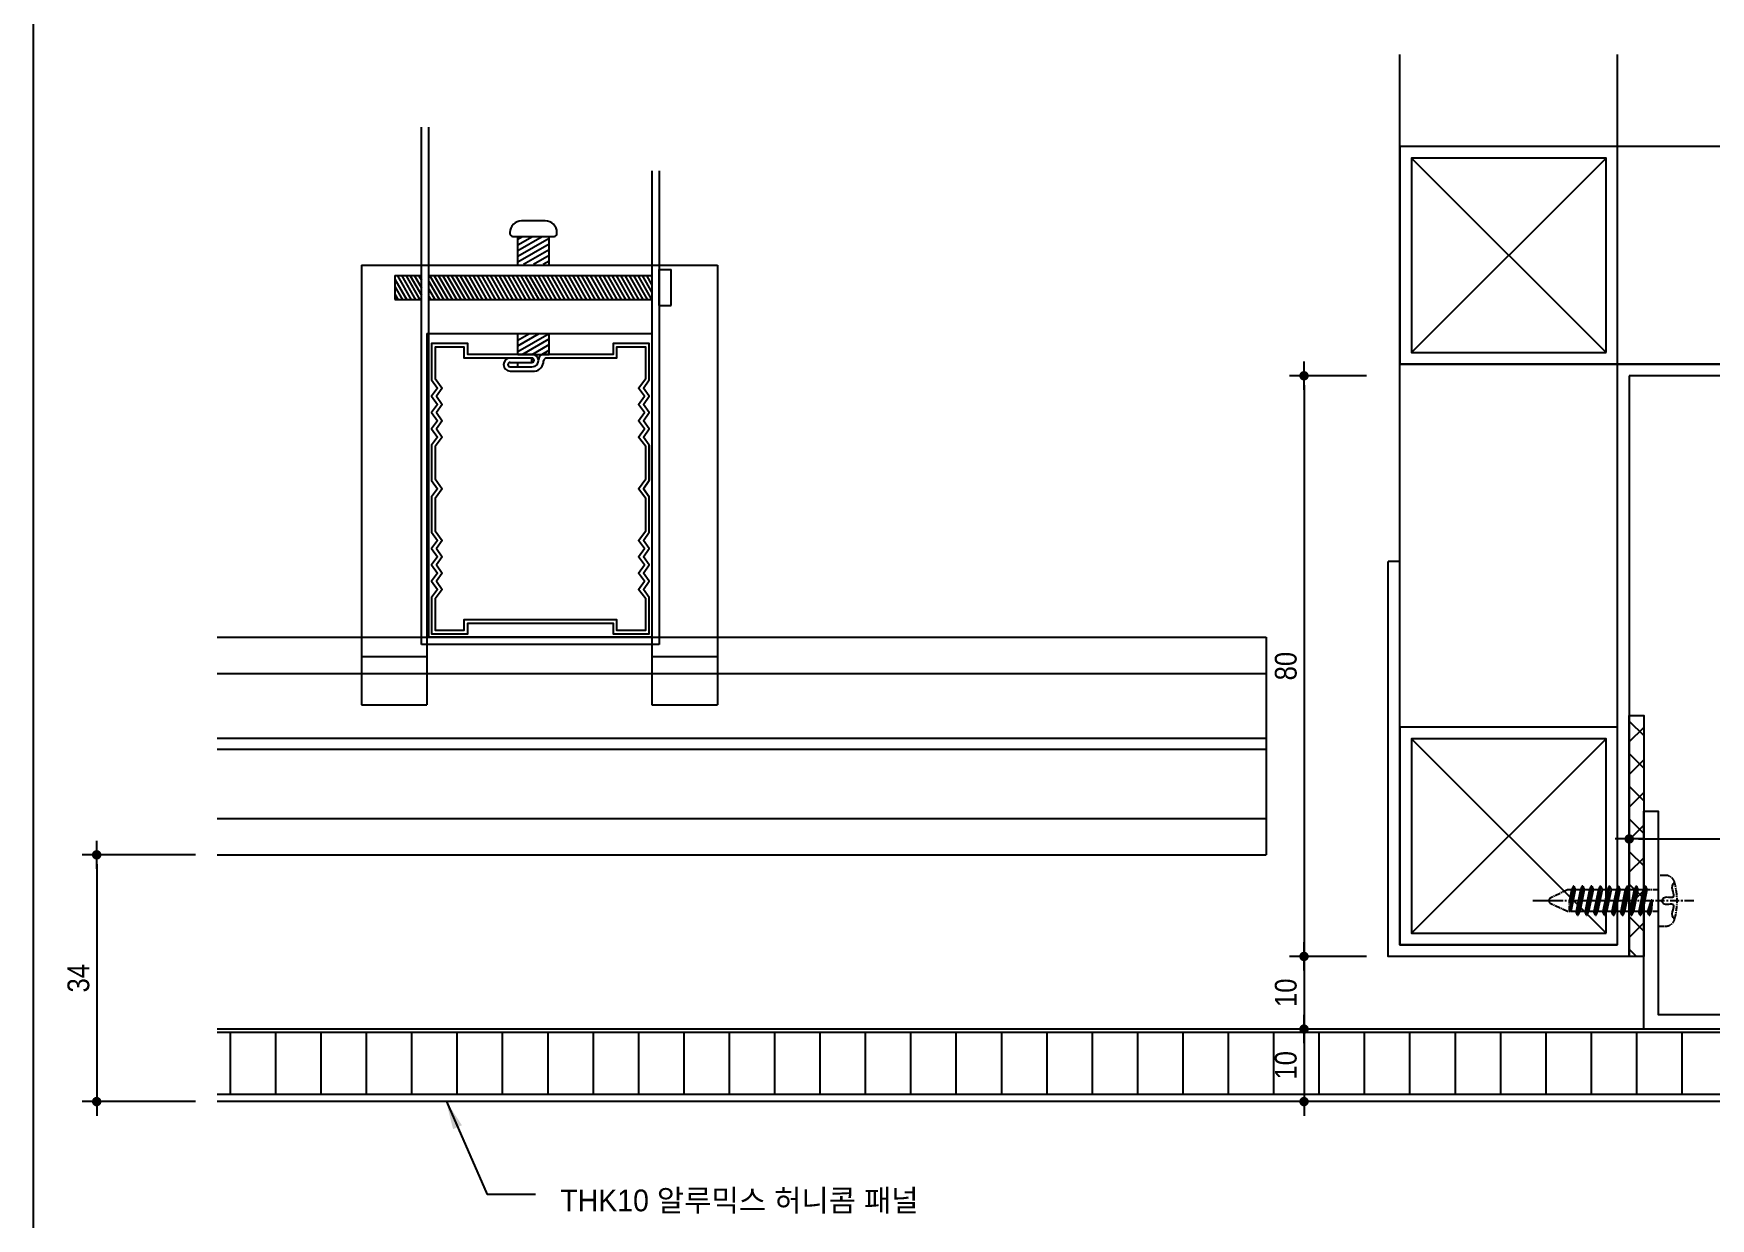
# Model space of a CAD drawing. Header units: millimetres. Extents: x 2352 to 12473, y 635 to 7997.
# Drawn here: x 8973 to 11283, y 5089 to 6722 of the extents above; entities that cross this region are included whole.
import ezdxf

# ---------------------------------------------------------------- set-up
doc = ezdxf.new("R2010")
doc.units = ezdxf.units.MM
for name, pattern in [('CENTER', [2, 1.25, -0.25, 0.25, -0.25]), ('CENTER2', [1.125, 0.75, -0.125, 0.125, -0.125]), ('HIDDEN', [9.525, 6.35, -3.175])]:
    doc.linetypes.add(name, pattern=pattern)
doc.layers.get('Defpoints').update_dxf_attribs({"color": 187})
for name, color, linetype in [('.1 clip', 4, 'Continuous'), ('1', 1, 'Continuous'), ('A-ANO-LEAD', 7, 'Continuous'), ('A-DIM', 7, 'Continuous'), ('A-TXT-M', 3, 'Continuous'), ('ANCHOR', 1, 'Continuous'), ('CARRING', 6, 'Continuous'), ('cen', 1, 'Continuous'), ('CEN1', 1, 'CENTER2'), ('clip', 8, 'Continuous'), ('HAT', 5, 'Continuous'), ('PE', 9, 'Continuous'), ('SEC', 2, 'Continuous'), ('WALL', 3, 'Continuous')]:
    doc.layers.add(name, color=color, linetype=linetype)
doc.styles.add('돋움', font='', dxfattribs={"width": 0.9})
doc.styles.get('돋움').set_extended_font_data('Dotum')
doc.dimstyles.new('dmp_dim_10', dxfattribs={"dimscale": 10, "dimtxt": 3, "dimasz": 1.3, "dimexe": 2, "dimexo": 3, "dimgap": 1, "dimtad": 1, "dimtoh": 1, "dimdec": 0, "dimzin": 9, "dimdsep": 46, "dimlunit": 6, "dimtxsty": '돋움', "dimblk": 'dot_1', "dimcen": 0, "dimclrt": 3, "dimadec": 0, "dimazin": 0, "dimtm": 1e-09, "dimtfac": 1, "dimtdec": 0, "dimtix": 1, "dimtmove": 2, "dimatfit": 3, "dimldrblk": 'dot_1', "dimfxl": 1, "dimtolj": 1, "dimtzin": 0, "dimarcsym": 2})

# ---------------------------------------------------------------- blocks, each defined once
blk = doc.blocks.new('dot_1')
blk.add_line((-1.5, 0), (1.5, 0))
at = {"const_width": 0.5}
blk.add_lwpolyline([(-0.25, 0, 1), (0.25, 0, 1)], format="xyb", close=True, dxfattribs=at)
blk = doc.blocks.new('*D201')
at = {"layer": 'A-DIM', "color": 0, "lineweight": -2, "transparency": 16777216}
for p, q in [((9196.3, 5590.3), (9040.2, 5590.3)), ((9060.2, 5577.3), (9060.2, 5263.3)), ((9196.3, 5250.3), (9040.2, 5250.3))]:
    blk.add_line(p, q, dxfattribs=at)
at = {"layer": 'Defpoints', "color": 0, "transparency": 16777216}
for p in [(9226.3, 5590.3), (9060.2, 5250.3), (9226.3, 5250.3)]:
    blk.add_point(p, dxfattribs=at)
at = {"layer": 'A-DIM', "color": 0, "lineweight": -2, "transparency": 16777216, "xscale": 13, "yscale": 13, "zscale": 13}
for p, rotation in [((9060.2, 5590.3), 90), ((9060.2, 5250.3), 270)]:
    blk.add_blockref('dot_1', p, dxfattribs=dict(at, rotation=rotation))
at = {"layer": 'A-DIM', "color": 3, "transparency": 16777216, "insert": (9035.2, 5420.3), "char_height": 30, "attachment_point": 5, "rotation": 90, "style": '돋움'}
blk.add_mtext('\\A1;34', dxfattribs=at)
blk = doc.blocks.new('A$C30690591')
at = {"color": 252, "ltscale": 2}
for p, q in [((13.4, -13.4), (-13.4, 13.4)), ((-13.4, -13.4), (13.4, 13.4))]:
    blk.add_line(p, q, dxfattribs=at)
at = {"color": 3, "ltscale": 2}
blk.add_lwpolyline([(-15, -15), (-15, 15), (15, 15), (15, -15), (-15, -15)], dxfattribs=at)
blk.add_lwpolyline([(-13.4, -13.4), (-13.4, 13.4), (13.4, 13.4), (13.4, -13.4)], close=True, dxfattribs=at)
blk = doc.blocks.new('*D226')
at = {"layer": 'A-DIM', "color": 0, "lineweight": -2, "transparency": 16777216}
for p, q in [((10809.5, 5350.3), (10703.5, 5350.3)), ((10723.5, 5337.3), (10723.5, 5263.3)), ((10809.5, 5250.3), (10703.5, 5250.3))]:
    blk.add_line(p, q, dxfattribs=at)
at = {"layer": 'Defpoints', "color": 0, "transparency": 16777216}
for p in [(10839.5, 5350.3), (10723.5, 5250.3), (10839.5, 5250.3)]:
    blk.add_point(p, dxfattribs=at)
at = {"layer": 'A-DIM', "color": 0, "lineweight": -2, "transparency": 16777216, "xscale": 13, "yscale": 13, "zscale": 13}
for p, rotation in [((10723.5, 5350.3), 90), ((10723.5, 5250.3), 270)]:
    blk.add_blockref('dot_1', p, dxfattribs=dict(at, rotation=rotation))
at = {"layer": 'A-DIM', "color": 3, "transparency": 16777216, "insert": (10698.5, 5300.3), "char_height": 30, "attachment_point": 5, "rotation": 90, "style": '돋움'}
blk.add_mtext('\\A1;10', dxfattribs=at)
blk = doc.blocks.new('*D227')
at = {"layer": 'A-DIM', "color": 0, "lineweight": -2, "transparency": 16777216}
for p, q in [((10809.5, 5450.3), (10703.5, 5450.3)), ((10723.5, 5437.3), (10723.5, 5363.3)), ((10809.5, 5350.3), (10703.5, 5350.3))]:
    blk.add_line(p, q, dxfattribs=at)
at = {"layer": 'Defpoints', "color": 0, "transparency": 16777216}
for p in [(10839.5, 5450.3), (10723.5, 5350.3), (10839.5, 5350.3)]:
    blk.add_point(p, dxfattribs=at)
at = {"layer": 'A-DIM', "color": 0, "lineweight": -2, "transparency": 16777216, "xscale": 13, "yscale": 13, "zscale": 13}
for p, rotation in [((10723.5, 5450.3), 90), ((10723.5, 5350.3), 270)]:
    blk.add_blockref('dot_1', p, dxfattribs=dict(at, rotation=rotation))
at = {"layer": 'A-DIM', "color": 3, "transparency": 16777216, "insert": (10698.5, 5400.3), "char_height": 30, "attachment_point": 5, "rotation": 90, "style": '돋움'}
blk.add_mtext('\\A1;10', dxfattribs=at)
blk = doc.blocks.new('*D228')
at = {"layer": 'A-DIM', "color": 0, "lineweight": -2, "transparency": 16777216}
for p, q in [((10809.5, 6250.3), (10703.5, 6250.3)), ((10723.5, 6237.3), (10723.5, 5463.3)), ((10809.5, 5450.3), (10703.5, 5450.3))]:
    blk.add_line(p, q, dxfattribs=at)
at = {"layer": 'Defpoints', "color": 0, "transparency": 16777216}
for p in [(10839.5, 6250.3), (10723.5, 5450.3), (10839.5, 5450.3)]:
    blk.add_point(p, dxfattribs=at)
at = {"layer": 'A-DIM', "color": 0, "lineweight": -2, "transparency": 16777216, "xscale": 13, "yscale": 13, "zscale": 13}
for p, rotation in [((10723.5, 6250.3), 90), ((10723.5, 5450.3), 270)]:
    blk.add_blockref('dot_1', p, dxfattribs=dict(at, rotation=rotation))
at = {"layer": 'A-DIM', "color": 3, "transparency": 16777216, "insert": (10698.5, 5850.3), "char_height": 30, "attachment_point": 5, "rotation": 90, "style": '돋움'}
blk.add_mtext('\\A1;80', dxfattribs=at)
blk = doc.blocks.new('*D257')
at = {"layer": 'A-DIM', "color": 0, "lineweight": -2, "transparency": 16777216}
for p, q in [((11171.5, 5574.1, 0), (11171.5, 5632.2, 0)), ((11671.5, 5380.3, 0), (11671.5, 5632.2, 0)), ((11184.5, 5612.2, 0), (11658.5, 5612.2, 0))]:
    blk.add_line(p, q, dxfattribs=at)
at = {"layer": 'Defpoints', "color": 0, "transparency": 16777216}
for p in [(11671.5, 5612.2, 0), (11171.5, 5544.1), (11671.5, 5350.3)]:
    blk.add_point(p, dxfattribs=at)
at = {"layer": 'A-DIM', "color": 0, "lineweight": -2, "transparency": 16777216, "xscale": 13, "yscale": 13, "zscale": 13, "rotation": 180}
blk.add_blockref('dot_1', (11171.5, 5612.2, 0), dxfattribs=at)
at = {"layer": 'A-DIM', "color": 0, "lineweight": -2, "transparency": 16777216, "xscale": 13, "yscale": 13, "zscale": 13}
blk.add_blockref('dot_1', (11671.5, 5612.2, 0), dxfattribs=at)
at = {"layer": 'A-DIM', "color": 3, "transparency": 16777216, "insert": (11421.5, 5637.2, 0), "char_height": 30, "attachment_point": 5, "style": '돋움'}
blk.add_mtext('\\A1;50', dxfattribs=at)
blk = doc.blocks.new('A$C1041300C')
at = {"layer": 'CEN1', "linetype": 'CENTER'}
blk.add_line((3.5, 0), (3.5, 22.15), dxfattribs=at)
at = {"layer": 'CEN1'}
for p, q in [((2, 17.38), (3.12, 19.75)), ((5, 17.38), (3.88, 19.75)), ((2, 16.2), (2, 17.38)), ((2, 17.12), (3.54, 17.12)), ((5, 16.82), (5, 17.38)), ((5, 15.58), (5, 16.32)), ((2, 14.97), (2, 15.7)), ((2, 13.74), (2, 14.47)), ((5, 14.35), (5, 15.08)), ((2, 12.5), (2, 13.24)), ((2, 11.27), (2, 12)), ((5, 13.12), (5, 13.85)), ((5, 11.88), (5, 12.62)), ((2, 10.04), (2, 10.77)), ((2, 8.81), (2, 9.54)), ((5, 10.65), (5, 11.38)), ((5, 9.42), (5, 10.15)), ((2, 7.57), (2, 8.31)), ((2, 6.34), (2, 7.07)), ((5, 8.18), (5, 8.92)), ((5, 6.95), (5, 7.68)), ((7, 4.88), (0, 4.88)), ((0, 4.88), (0, 3.88)), ((2, 4.88), (2, 5.84)), ((5, 4.88), (5, 6.45)), ((7, 3.88), (7, 4.88))]:
    blk.add_line(p, q, dxfattribs=at)
at = {"layer": 'CEN1', "linetype": 'Continuous'}
for p, q in [((1.51, 16), (2, 16.2)), ((5.49, 16.52), (2, 17.12)), ((5, 16.32), (2, 16.94)), ((5, 15.58), (2, 16.2)), ((5.48, 16.62), (2.25, 17.12)), ((5, 16.82), (3.54, 17.12)), ((5.48, 16.62), (5, 16.82)), ((5.49, 16.52), (5, 16.32)), ((5.49, 15.28), (1.5, 15.94)), ((5.49, 14.05), (1.5, 14.7)), ((1.51, 14.77), (2, 14.97)), ((1.52, 15.9), (2, 15.7)), ((1.52, 14.66), (2, 14.47)), ((5.48, 15.39), (1.56, 16.03)), ((5.48, 14.15), (1.56, 14.8)), ((5, 15.08), (2, 15.7)), ((5, 14.35), (2, 14.97)), ((5, 13.85), (2, 14.47)), ((5.48, 15.39), (5, 15.58)), ((5.49, 15.28), (5, 15.08)), ((5.48, 14.15), (5, 14.35)), ((5.49, 14.05), (5, 13.85)), ((5.49, 12.82), (1.5, 13.47)), ((5.49, 11.58), (1.5, 12.24)), ((1.51, 13.54), (2, 13.74)), ((1.51, 12.3), (2, 12.5)), ((1.52, 13.43), (2, 13.24)), ((1.52, 12.2), (2, 12)), ((5.48, 12.92), (1.56, 13.57)), ((5.48, 11.69), (1.56, 12.33)), ((5, 13.12), (2, 13.74)), ((5, 12.62), (2, 13.24)), ((5, 11.88), (2, 12.5)), ((5, 11.38), (2, 12)), ((5.48, 12.92), (5, 13.12)), ((5.49, 12.82), (5, 12.62)), ((5.48, 11.69), (5, 11.88)), ((5.49, 11.58), (5, 11.38)), ((5.49, 10.35), (1.5, 11)), ((5.49, 9.12), (1.5, 9.77)), ((1.51, 11.07), (2, 11.27)), ((1.51, 9.84), (2, 10.04)), ((1.52, 10.97), (2, 10.77)), ((1.52, 9.73), (2, 9.54)), ((5.48, 10.46), (1.56, 11.1)), ((5.48, 9.22), (1.56, 9.87)), ((5, 10.65), (2, 11.27)), ((5, 10.15), (2, 10.77)), ((5, 9.42), (2, 10.04)), ((5, 8.92), (2, 9.54)), ((5.48, 10.46), (5, 10.65)), ((5.49, 10.35), (5, 10.15)), ((5.48, 9.22), (5, 9.42)), ((5.49, 7.88), (1.5, 8.54)), ((5.49, 6.65), (1.5, 7.31)), ((1.51, 8.61), (2, 8.81)), ((1.51, 7.37), (2, 7.57)), ((1.52, 8.5), (2, 8.31)), ((1.52, 7.27), (2, 7.07)), ((5.48, 7.99), (1.56, 8.63)), ((5.48, 6.76), (1.56, 7.4)), ((5, 8.18), (2, 8.81)), ((5, 7.68), (2, 8.31)), ((5, 6.95), (2, 7.57)), ((5, 6.45), (2, 7.07)), ((5.49, 9.12), (5, 8.92)), ((5.48, 7.99), (5, 8.18)), ((5.49, 7.88), (5, 7.68)), ((5.48, 6.76), (5, 6.95)), ((3.55, 5.74), (1.5, 6.07)), ((1.51, 6.14), (2, 6.34)), ((1.52, 6.03), (2, 5.84)), ((3.57, 5.84), (1.56, 6.17)), ((3.57, 5.84), (2, 6.34)), ((3.55, 5.74), (2, 5.84)), ((5.49, 6.65), (5, 6.45))]:
    blk.add_line(p, q, dxfattribs=at)
at = {"layer": 'CEN1'}
blk.add_lwpolyline([(0.95, 2.63), (1.18, 2.83), (1.43, 2.93), (1.7, 2.94), (1.97, 2.91), (2.24, 2.84), (2.48, 2.78), (2.69, 2.73), (2.84, 2.73), (2.94, 2.79), (2.99, 2.9), (3.01, 3.06), (3.01, 3.25), (2.99, 3.46), (2.98, 3.66), (2.99, 3.86), (3.03, 4.03), (3.11, 4.17), (3.22, 4.26), (3.35, 4.32), (3.5, 4.34), (3.65, 4.32), (3.78, 4.26), (3.89, 4.17), (3.97, 4.03), (4.01, 3.86), (4.02, 3.66), (4.01, 3.46), (3.99, 3.25), (3.99, 3.06), (4.01, 2.9), (4.06, 2.79), (4.16, 2.73), (4.31, 2.73), (4.52, 2.78), (4.76, 2.84), (5.03, 2.91), (5.3, 2.94), (5.57, 2.93), (5.82, 2.83), (6.05, 2.63)], dxfattribs=at)
at = {"layer": 'CEN1', "linetype": 'Continuous'}
for centre, radius, start, end in [((3.5, 19.48), 0.46, 35.1627, 144.8373), ((5.41, 16.56), 0.0925, 330.0754, 40.1339), ((1.59, 15.96), 0.0925, 150.0754, 220.1339), ((1.59, 14.72), 0.0925, 150.0754, 220.1339), ((5.41, 15.33), 0.0925, 330.0754, 40.1339), ((5.41, 14.09), 0.0925, 330.0754, 40.1339), ((1.59, 13.49), 0.0925, 150.0754, 220.1339), ((1.59, 12.26), 0.0925, 150.0754, 220.1339), ((5.41, 12.86), 0.0925, 330.0754, 40.1339), ((5.41, 11.63), 0.0925, 330.0754, 40.1339), ((1.59, 11.03), 0.0925, 150.0754, 220.1339), ((1.59, 9.79), 0.0925, 150.0754, 220.1339), ((5.41, 10.4), 0.0925, 330.0754, 40.1339), ((1.59, 8.56), 0.0925, 150.0754, 220.1339), ((1.59, 7.33), 0.0925, 150.0754, 220.1339), ((5.41, 9.16), 0.0925, 330.0754, 40.1339), ((5.41, 7.93), 0.0925, 330.0754, 40.1339), ((1.59, 6.09), 0.0925, 150.0754, 220.1339), ((3.53, 5.79), 0.0602, 290.6851, 49.2729), ((5.41, 6.7), 0.0925, 330.0754, 40.1339)]:
    blk.add_arc(centre, radius, start, end, dxfattribs=at)
at = {"layer": 'CEN1'}
for centre, radius, start, end in [((1.3, 3.88), 1.3, 180.0233, 254.4114), ((3.5, 11.64), 9.36, 254.205, 285.795), ((5.7, 3.88), 1.3, 285.5886, 359.9767)]:
    blk.add_arc(centre, radius, start, end, dxfattribs=at)
blk = doc.blocks.new('111')
at = {"color": 8, "linetype": 'HIDDEN'}
blk.add_line((1764.31, -990.89), (1764.31, -1003.67), dxfattribs=at)
at = {"layer": 'WALL', "lineweight": 30, "ltscale": 6, "rotation": 180}
blk.add_blockref('A$C1041300C', (1767.81, -981.51), dxfattribs=at)

msp = doc.modelspace()

# ---------------------------------------------------------------- hatches: boundary and pattern name
at = {"layer": '1'}
h = msp.add_hatch(dxfattribs=at)
h.set_pattern_fill('ANSI37', color=8, scale=10, angle=-90)
h.set_pattern_definition([(315, (131139.65, 412184.17), (22.4506403, 22.4506403), []), (45, (131139.65, 412184.17), (-22.4506403, 22.4506403), [])])
h.paths.add_polyline_path([(11171.52, 5782.32), (11191.52, 5782.32), (11191.52, 5450.32), (11171.52, 5450.32)])
at = {"layer": 'HAT'}
h = msp.add_hatch(dxfattribs=at)
h.set_pattern_fill('LINE', color=1, scale=500, angle=450, style=0)
h.set_pattern_definition([(90, (20097369.424, -811166.68), (-62.5, 2e-14), [])])
edge = h.paths.add_edge_path()
edge.add_line((9226.27, 5345.32), (9226.27, 5260.32))
edge.add_line((9226.27, 5260.32), (11661.72, 5260.32))
edge.add_arc((11649.55, 5248.38), 17.06, 44.46337, 99.7165)
edge.add_line((11646.67, 5265.19), (11644.52, 5265.19))
edge.add_arc((11644.52, 5270.19), 5, 180, 270, ccw=False)
edge.add_line((11639.52, 5270.19), (11639.52, 5345.32))
edge.add_line((11639.52, 5345.32), (9226.27, 5345.32))

# ---------------------------------------------------------------- linework, layer by layer
at = {"layer": '.1 clip', "color": 3, "ltscale": 0.8}
msp.add_lwpolyline([(11524.85, 5350.32), (11191.52, 5350.32), (11191.52, 5650.32), (11211.52, 5650.32), (11211.52, 5370.32), (11524.85, 5370.32)], close=True, dxfattribs=at)
for p, q in [((8973.22, 2507.13), (8973.22, 7997.13)), ((9424.92, 6402.85), (9424.92, 5796.75)), ((9424.92, 6402.85), (9915.41, 6402.85)), ((9915.41, 6402.85), (9915.41, 5796.75)), ((9515.2, 6308.79), (9515.2, 5796.75)), ((9515.2, 6308.79), (9825.13, 6308.79)), ((9825.13, 6308.79), (9825.13, 5796.75)), ((9424.92, 5863.64), (9515.2, 5863.64)), ((9825.13, 5863.64), (9915.41, 5863.64)), ((9424.92, 5796.75), (9515.2, 5796.75)), ((9825.13, 5796.75), (9915.41, 5796.75))]:
    msp.add_line(p, q)
at = {"color": 5}
for p, q in [((10855.52, 5766.32), (10855.52, 6692.76)), ((11155.52, 5766.32), (11155.52, 6692.76)), ((11687.6, 6566.32), (10855.52, 6566.32)), ((11687.6, 6266.32), (10855.52, 6266.32))]:
    msp.add_line(p, q, dxfattribs=at)
at = {"color": 6}
for p, q in [((11155.52, 6266.32), (12321.52, 6266.32)), ((11155.52, 5466.32), (11155.52, 6266.32)), ((12321.52, 6250.32), (11171.52, 6250.32)), ((10855.52, 5994.35), (10839.52, 5994.35))]:
    msp.add_line(p, q, dxfattribs=at)
for points in [[(11171.52, 6250.32), (11171.52, 5450.32), (10839.52, 5450.32), (10839.52, 5994.35)], [(11155.52, 5466.32), (10855.52, 5466.32), (10855.52, 5994.35)]]:
    msp.add_lwpolyline(points, dxfattribs=at)
at = {"color": 8}
msp.add_lwpolyline([(11171.52, 5782.32), (11191.52, 5782.32), (11191.52, 5450.32), (11171.52, 5450.32)], close=True, dxfattribs=at)
at = {"layer": 'A-ANO-LEAD'}
msp.add_line((9542.12, 5250.32), (9598.3, 5122.34), dxfattribs=at)
at = {"layer": 'A-ANO-LEAD', "lineweight": -2}
msp.add_line((9664.63, 5122.34), (9598.3, 5122.34), dxfattribs=at)
at = {"layer": 'A-ANO-LEAD'}
msp.add_solid([(9563.43, 5217.72), (9541.25, 5251.66), (9551.22, 5212.36)], dxfattribs=at)
at = {"layer": 'ANCHOR'}
for p, q in [((9507.92, 5880.32), (9507.92, 6592.76)), ((9517.92, 5890.32), (9517.92, 6592.76)), ((9825.13, 6532.72), (9825.13, 5890.32)), ((9835.13, 6532.72), (9835.13, 5880.32)), ((9835.13, 5880.32), (9507.92, 5880.32)), ((9825.13, 5890.32), (9517.92, 5890.32))]:
    msp.add_line(p, q, dxfattribs=at)
at = {"layer": 'CARRING'}
for p, q in [((9226.27, 5890.32), (10671.52, 5890.32)), ((9515.2, 5890.32), (9825.13, 5890.32)), ((10671.52, 5890.32), (10671.52, 5590.32)), ((9226.27, 5590.32), (10671.52, 5590.32))]:
    msp.add_line(p, q, dxfattribs=at)
at = {"layer": 'CARRING', "color": 8}
for p, q in [((9226.27, 5840.32), (10671.52, 5840.32)), ((9515.2, 5840.32), (9825.13, 5840.32)), ((9226.27, 5751.11), (10671.52, 5751.11)), ((9226.27, 5736.07), (10671.52, 5736.07)), ((9226.27, 5640.32), (10671.52, 5640.32))]:
    msp.add_line(p, q, dxfattribs=at)
at = {"layer": 'cen'}
for p, q in [((9471.16, 6388.46), (9507.92, 6388.46)), ((9471.16, 6388.46), (9471.16, 6355.37)), ((9471.16, 6383.5), (9487.65, 6354.94)), ((9474.52, 6388.02), (9493.62, 6354.94)), ((9480.49, 6388.02), (9499.59, 6354.94)), ((9486.46, 6388.02), (9505.43, 6355.15)), ((9492.3, 6388.24), (9507.92, 6361.19)), ((9498.27, 6388.24), (9507.92, 6371.53)), ((9504.24, 6388.24), (9507.92, 6381.87)), ((9517.92, 6388.46), (9825.13, 6388.46)), ((9517.92, 6380), (9532.39, 6354.94)), ((9519.26, 6388.02), (9538.36, 6354.94)), ((9525.23, 6388.02), (9544.33, 6354.94)), ((9531.2, 6388.02), (9550.3, 6354.94)), ((9537.16, 6388.02), (9556.27, 6354.94)), ((9543.13, 6388.02), (9562.23, 6354.94)), ((9549.1, 6388.02), (9568.2, 6354.94)), ((9555.07, 6388.02), (9574.17, 6354.94)), ((9561.04, 6388.02), (9580.14, 6354.94)), ((9567.01, 6388.02), (9586.11, 6354.94)), ((9572.98, 6388.02), (9591.95, 6355.15)), ((9578.82, 6388.24), (9597.92, 6355.15)), ((9584.79, 6388.24), (9603.89, 6355.15)), ((9590.76, 6388.24), (9609.86, 6355.15)), ((9590.76, 6388.24), (9609.86, 6355.15)), ((9596.73, 6388.24), (9615.83, 6355.15)), ((9596.73, 6388.24), (9615.83, 6355.15)), ((9602.7, 6388.24), (9621.8, 6355.15)), ((9602.7, 6388.24), (9621.8, 6355.15)), ((9608.67, 6388.24), (9627.77, 6355.15)), ((9608.67, 6388.24), (9627.77, 6355.15)), ((9614.64, 6388.24), (9633.74, 6355.15)), ((9614.64, 6388.24), (9633.74, 6355.15)), ((9620.61, 6388.24), (9639.71, 6355.15)), ((9620.61, 6388.24), (9639.71, 6355.15)), ((9626.57, 6388.24), (9645.68, 6355.15)), ((9626.57, 6388.24), (9645.68, 6355.15)), ((9632.54, 6388.24), (9651.64, 6355.15)), ((9632.54, 6388.24), (9651.64, 6355.15)), ((9638.51, 6388.24), (9657.61, 6355.15)), ((9638.51, 6388.24), (9657.61, 6355.15)), ((9644.48, 6388.24), (9663.58, 6355.15)), ((9644.48, 6388.24), (9663.58, 6355.15)), ((9650.45, 6388.24), (9669.43, 6355.37)), ((9650.45, 6388.24), (9669.43, 6355.37)), ((9656.42, 6388.24), (9675.4, 6355.37)), ((9656.42, 6388.24), (9675.4, 6355.37)), ((9662.39, 6388.24), (9681.49, 6355.15)), ((9662.39, 6388.24), (9681.49, 6355.15)), ((9668.36, 6388.24), (9687.46, 6355.15)), ((9668.36, 6388.24), (9687.46, 6355.15)), ((9674.33, 6388.24), (9693.43, 6355.15)), ((9674.33, 6388.24), (9693.43, 6355.15)), ((9680.3, 6388.24), (9699.4, 6355.15)), ((9680.3, 6388.24), (9699.4, 6355.15)), ((9686.27, 6388.24), (9705.37, 6355.15)), ((9686.27, 6388.24), (9705.37, 6355.15)), ((9692.23, 6388.24), (9711.34, 6355.15)), ((9692.23, 6388.24), (9711.34, 6355.15)), ((9698.2, 6388.24), (9717.3, 6355.15)), ((9698.2, 6388.24), (9717.3, 6355.15)), ((9704.17, 6388.24), (9723.27, 6355.15)), ((9704.17, 6388.24), (9723.27, 6355.15)), ((9710.14, 6388.24), (9729.24, 6355.15)), ((9710.14, 6388.24), (9729.24, 6355.15)), ((9716.11, 6388.24), (9735.21, 6355.15)), ((9716.11, 6388.24), (9735.21, 6355.15)), ((9722.08, 6388.24), (9741.18, 6355.15)), ((9722.08, 6388.24), (9741.18, 6355.15)), ((9728.05, 6388.24), (9747.15, 6355.15)), ((9734.02, 6388.24), (9752.99, 6355.37)), ((9739.86, 6388.46), (9758.96, 6355.37)), ((9745.83, 6388.46), (9764.93, 6355.37)), ((9751.8, 6388.46), (9770.9, 6355.37)), ((9757.77, 6388.46), (9776.87, 6355.37)), ((9763.74, 6388.46), (9782.84, 6355.37)), ((9769.71, 6388.46), (9788.81, 6355.37)), ((9775.68, 6388.46), (9794.78, 6355.37)), ((9781.64, 6388.46), (9800.75, 6355.37)), ((9787.61, 6388.46), (9806.71, 6355.37)), ((9793.58, 6388.46), (9812.68, 6355.37)), ((9799.55, 6388.46), (9818.65, 6355.37)), ((9805.52, 6388.46), (9824.62, 6355.37)), ((9811.49, 6388.46), (9825.13, 6364.84)), ((9817.46, 6388.46), (9825.13, 6375.18)), ((9823.43, 6388.46), (9825.13, 6385.52)), ((9835.13, 6396.73), (9851.67, 6396.73)), ((9835.13, 6347.1), (9835.13, 6396.73)), ((9851.67, 6347.1), (9851.67, 6396.73)), ((9471.16, 6373.16), (9481.68, 6354.94)), ((9471.16, 6362.82), (9475.71, 6354.94)), ((9471.16, 6355.37), (9507.92, 6355.37)), ((9517.92, 6369.66), (9526.42, 6354.94)), ((9517.92, 6359.33), (9520.45, 6354.94)), ((9517.92, 6355.37), (9825.13, 6355.37)), ((9835.13, 6347.1), (9851.67, 6347.1))]:
    msp.add_line(p, q, dxfattribs=at)
at = {"layer": 'clip', "color": 1}
for p, q in [((9640.37, 6422.85), (9673.92, 6442.22)), ((9640.37, 6402.85), (9640.37, 6442.22)), ((9640.37, 6430.63), (9660.44, 6442.22)), ((9640.37, 6438.41), (9646.97, 6442.22)), ((9640.37, 6415.07), (9683.49, 6439.97)), ((9640.37, 6407.29), (9683.49, 6432.19)), ((9648.33, 6404.11), (9683.49, 6424.41)), ((9683.49, 6402.85), (9683.49, 6442.22)), ((9661.81, 6404.11), (9683.49, 6416.63)), ((9675.28, 6404.11), (9683.49, 6408.85)), ((9640.37, 6279.7), (9640.37, 6308.79)), ((9640.37, 6283.89), (9683.49, 6308.79)), ((9640.37, 6299.45), (9656.54, 6308.79)), ((9640.37, 6291.67), (9670.01, 6308.79)), ((9683.49, 6279.7), (9683.49, 6308.79)), ((9646.59, 6279.7), (9683.49, 6301.01)), ((9660.06, 6279.7), (9683.49, 6293.23)), ((9673.54, 6279.7), (9683.49, 6285.45)), ((9640.37, 6279.7), (9683.49, 6279.7))]:
    msp.add_line(p, q, dxfattribs=at)
msp.add_lwpolyline([(9694.27, 6446.22), (9694.27, 6447.78, 0.4142136), (9678.27, 6463.78), (9645.59, 6463.78, 0.4142136), (9629.59, 6447.78), (9629.59, 6446.22, 0.4142136), (9633.59, 6442.22), (9690.27, 6442.22, 0.4142136)], format="xyb", close=True, dxfattribs=at)
at = {"layer": 'PE', "color": 9}
msp.add_line((11651.52, 5350.32), (9226.27, 5350.32), dxfattribs=at)
at = {"layer": 'PE', "color": 1}
for p, q in [((11652.72, 5345.32), (9226.27, 5345.32)), ((11661.52, 5260.32), (9226.27, 5260.32))]:
    msp.add_line(p, q, dxfattribs=at)
at = {"layer": 'PE'}
msp.add_line((11671.52, 5250.32), (9226.27, 5250.32), dxfattribs=at)
at = {"layer": 'SEC'}
for p, q in [((9629.73, 6268.7), (9659.73, 6268.7)), ((9629.73, 6262.7), (9659.73, 6262.7)), ((9639.73, 6268.7), (9659.73, 6268.7)), ((9639.73, 6268.7), (9639.73, 6262.7)), ((9639.73, 6262.7), (9659.73, 6262.7)), ((9659.73, 6268.7), (9659.73, 6274.7)), ((9629.73, 6256.7), (9663.31, 6256.7))]:
    msp.add_line(p, q, dxfattribs=at)
for points in [[(9660.73, 6279.7), (9571.52, 6279.7), (9571.52, 6294.7), (9521.52, 6294.7), (9521.52, 6244.7), (9529.52, 6233.45), (9521.52, 6222.2), (9529.52, 6210.95), (9521.52, 6199.7), (9529.52, 6188.45), (9521.52, 6177.2), (9529.52, 6165.95), (9521.52, 6154.7), (9521.52, 6105.95), (9529.52, 6094.7), (9521.52, 6083.45), (9521.52, 6034.7), (9529.52, 6023.45), (9521.52, 6012.2), (9529.52, 6000.95), (9521.52, 5989.7), (9529.52, 5978.45), (9521.52, 5967.2), (9529.52, 5955.95), (9521.52, 5944.7), (9521.52, 5894.7), (9571.52, 5894.7), (9571.52, 5909.7), (9771.52, 5909.7), (9771.52, 5894.7), (9821.52, 5894.7), (9821.52, 5944.7), (9813.52, 5955.95), (9821.52, 5967.2), (9813.52, 5978.45), (9821.52, 5989.7), (9813.52, 6000.95), (9821.52, 6012.2), (9813.52, 6023.45), (9821.52, 6034.7), (9821.52, 6083.45), (9813.52, 6094.7), (9821.52, 6083.45)], [(9659.73, 6274.7), (9566.52, 6274.7), (9566.52, 6289.7), (9526.52, 6289.7), (9526.52, 6246.6), (9536.21, 6233.45), (9528.21, 6222.2), (9536.21, 6210.95), (9528.21, 6199.7), (9536.21, 6188.45), (9528.21, 6177.2), (9536.21, 6165.95), (9526.52, 6152.8), (9526.52, 6108.33), (9536.21, 6094.7), (9526.52, 6081.08), (9526.52, 6036.6), (9536.21, 6023.45), (9528.21, 6012.2), (9536.21, 6000.95), (9528.21, 5989.7), (9536.21, 5978.45), (9528.21, 5967.2), (9536.21, 5955.95), (9526.52, 5942.8), (9526.52, 5899.7), (9566.52, 5899.7), (9566.52, 5914.7), (9776.52, 5914.7), (9776.52, 5899.7), (9816.52, 5899.7), (9816.52, 5942.8), (9806.83, 5955.95), (9814.83, 5967.2), (9806.83, 5978.45), (9814.83, 5989.7), (9806.83, 6000.95), (9814.83, 6012.2), (9806.83, 6023.45), (9816.52, 6036.6), (9816.52, 6081.08), (9806.83, 6094.7), (9816.52, 6108.33), (9816.52, 6152.8), (9806.83, 6165.95), (9814.83, 6177.2), (9806.83, 6188.45), (9814.83, 6199.7), (9806.83, 6210.95), (9814.83, 6222.2), (9806.83, 6233.45), (9816.52, 6246.6), (9816.52, 6289.7), (9776.52, 6289.7), (9776.52, 6274.7), (9679.06, 6274.7)], [(9821.52, 6154.7), (9821.52, 6105.95), (9813.52, 6094.7), (9821.52, 6105.95), (9821.52, 6154.7), (9813.52, 6165.95), (9821.52, 6177.2), (9813.52, 6188.45), (9821.52, 6199.7), (9813.52, 6210.95), (9821.52, 6222.2), (9813.52, 6233.45), (9821.52, 6244.7), (9821.52, 6294.7), (9771.52, 6294.7), (9771.52, 6279.7), (9675.77, 6279.7)]]:
    msp.add_lwpolyline(points, dxfattribs=at)
msp.add_lwpolyline([(9659.73, 6262.7, 1.0605521), (9659.73, 6279.7)], format="xyb", dxfattribs=at)
for centre, radius, start, end in [((9629.73, 6265.7), 9, 90, 270), ((9629.73, 6265.7), 3, 90, 270), ((9659.73, 6271.7), 3, 270, 90), ((9661.72, 6270.81), 14.19, 276.41959, 0.24005), ((9676.54, 6271.76), 7.98, 84.45653, 171.47876), ((9681.64, 6269.38), 5.92, 115.8432, 165.41557)]:
    msp.add_arc(centre, radius, start, end, dxfattribs=at)

# ---------------------------------------------------------------- block references
at = {"xscale": -10, "yscale": 10, "zscale": 10}
for p in [(11005.52, 6416.32), (11005.52, 5616.32)]:
    msp.add_blockref('A$C30690591', p, dxfattribs=at)
at = {"layer": 'HAT', "xscale": 9.999999999410647, "yscale": 9.999999999410647, "zscale": 9.999999999410647, "rotation": 270}
msp.add_blockref('111', (21075.38, 23170.12), dxfattribs=at)

# ---------------------------------------------------------------- texts
at = {"layer": 'A-TXT-M', "color": 3, "linetype": 'Continuous', "ltscale": 0.8, "style": '돋움'}
msp.add_text('THK10 알루믹스 허니콤 패널', height=30, rotation=360, dxfattribs=at).set_placement((9698.86, 5099.17))

# ---------------------------------------------------------------- dimensions: what is measured, and where the dimension line sits
at = {"layer": 'A-DIM'}
for base, p1, p2, picture, middle in [((10723.49, 5450.32), (10839.52, 6250.32), (10839.52, 5450.32), '*D228', (10698.47, 5850.32)), ((9060.24, 5250.32), (9226.27, 5590.32), (9226.27, 5250.32), '*D201', (9035.22, 5420.32)), ((10723.49, 5350.32), (10839.52, 5450.32), (10839.52, 5350.32), '*D227', (10698.47, 5400.32)), ((10723.49, 5250.32), (10839.52, 5350.32), (10839.52, 5250.32), '*D226', (10698.47, 5300.32))]:
    dim = msp.add_linear_dim(base=base, p1=p1, p2=p2, angle=90, dimstyle='dmp_dim_10', override={"dimlfac": 0.1}, dxfattribs=at)
    dim.commit()
    dim.dimension.update_dxf_attribs({"geometry": picture, "text_midpoint": middle})
dim = msp.add_linear_dim(base=(11671.52, 5612.22, 0), p1=(11171.52, 5544.07), p2=(11671.52, 5350.32), dimstyle='dmp_dim_10', override={"dimlfac": 0.1}, dxfattribs=at)
dim.commit()
dim.dimension.update_dxf_attribs({"geometry": '*D257', "text_midpoint": (11421.52, 5637.24, 0)})

doc.saveas('drawing.dxf')
